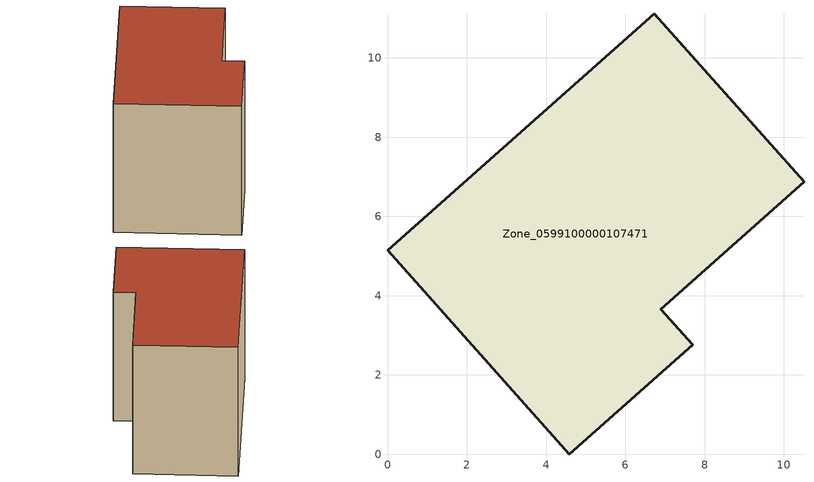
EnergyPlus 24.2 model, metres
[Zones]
Zone_0599100000107471
 floor ground (C_G): 0,5.14 6.73,11.11 10.51,6.88 6.9,3.66 7.7,2.76 4.59,0 z0
 wall outside (C_F): 4.59,0 7.7,2.76 6.9,3.66 10.51,6.88 6.73,11.11 0,5.14 4.59,0 z0:8.5
 roof outside (C_R): 6.73,11.11 0,5.14 4.59,0 7.7,2.76 6.9,3.66 10.51,6.88 z8.5
[BUILDING]
Pand.0599100000107471: North Axis=0; Terrain=City; Loads Convergence Tolerance Value=0.04; Temperature Convergence Tolerance Value=0.4; Solar Distribution=FullExterior; Maximum Number of Warmup Days=25; Minimum Number of Warmup Days=1
[Site:Location]
Rotterdam.The.Hague.AP_ZH_NLD Design_Conditions: Latitude=51.96; Longitude=4.45; Time Zone=1; Elevation=-4.5
[SITE:GROUNDTEMPERATURE:BUILDINGSURFACE]
18, 18, 18, 18, 18, 18, 18, 18, 18, 18, 18, 18
[MATERIAL] Thermal Absorptance=0.9; Solar Absorptance=0.7; Visible Absorptance=0.7
Name | Roughness | Thickness | Conductivity | Density | Specific Heat
G.TC.1975-1991 | MediumSmooth | 0.15 | 0.288461 | 540 | 1210
F.TC.1975-1991 | Rough | 0.3 | 0.230769 | 1920 | 840
R.TC.1975-1991 | MediumRough | 0.2 | 0.153846 | 1500 | 1000
[CONSTRUCTION]
C_G: G.TC.1975-1991
C_F: F.TC.1975-1991
C_R: R.TC.1975-1991
[ZONE]
Zone_0599100000107471: Type=1; Multiplier=1; Ceiling Height=Autocalculate; Volume=Autocalculate; Floor Area=autocalculate; Part of Total Floor Area=Yes
[ZONEINFILTRATION:DESIGNFLOWRATE]
Infil_Zone_0599100000107471: Zone or ZoneList or Space or SpaceList=Zone_0599100000107471; Schedule=AlwaysOn; Design Flow Rate Calculation Method=Flow/Area; Flow Rate per Floor Area=0.003; Constant Term Coefficient=1; Temperature Term Coefficient=0; Velocity Term Coefficient=0; Velocity Squared Term Coefficient=0
[HVACTEMPLATE:ZONE:IDEALLOADSAIRSYSTEM]
Zone_0599100000107471: Maximum Heating Supply Air Temperature=50; Minimum Cooling Supply Air Temperature=13; Maximum Heating Supply Air Humidity Ratio=0.0156; Minimum Cooling Supply Air Humidity Ratio=0.0077; Heating Limit=NoLimit; Cooling Limit=NoLimit; Dehumidification Control Type=ConstantSensibleHeatRatio; Cooling Sensible Heat Ratio=0.7; Dehumidification Setpoint=60; Humidification Control Type=None; Humidification Setpoint=30; Outdoor Air Method=None; Outdoor Air Flow Rate per Person=0.00944; Outdoor Air Flow Rate per Zone Floor Area=0; Outdoor Air Flow Rate per Zone=0; Demand Controlled Ventilation Type=None; Outdoor Air Economizer Type=NoEconomizer; Heat Recovery Type=None; Sensible Heat Recovery Effectiveness=0.7; Latent Heat Recovery Effectiveness=0.65
[ZONECONTROL:THERMOSTAT]
ThermostatControl_Zone_0599100000107471: Zone or ZoneList=Zone_0599100000107471; Control Type Schedule=DualSetpointControlType; Control 1=Thermostat_Zone_0599100000107471; Temperature Difference Between Cutout And Setpoint=0
[THERMOSTATSETPOINT:DUALSETPOINT]
Thermostat_Zone_0599100000107471: Heating Setpoint Temperature Schedule=HeatingSetpoint_Zone_0599100000107471; Cooling Setpoint Temperature Schedule=CoolingSetpoint_Zone_0599100000107471
[SCHEDULE:COMPACT]
HeatingSetpoint_Zone_0599100000107471: Through: 12/31, For: AllDays, Until: 24:00, 21
CoolingSetpoint_Zone_0599100000107471: Through: 12/31, For: AllDays, Until: 24:00, 24
DualSetpointControlType: Through: 12/31, For: AllDays, Until: 24:00, 4
AlwaysOn: Through: 12/31, For: AllDays, Until: 24:00, 1
